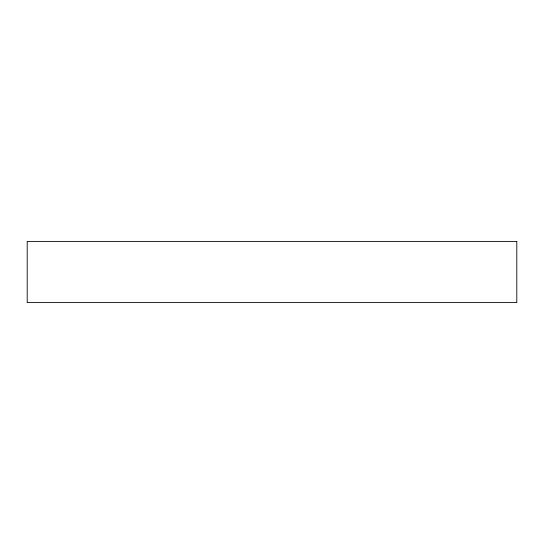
<?xml version="1.0" encoding="UTF-8"?>
<svg xmlns="http://www.w3.org/2000/svg" width="544" height="544" viewBox="0 0 544 544"><rect width="100%" height="100%" fill="white"/><g stroke="black" fill="none" stroke-linecap="round" stroke-linejoin="round"><path stroke-width="0.82" d="M516.8 241.4L27.2 241.4L27.2 302.6L516.8 302.6L516.8 241.4"/></g></svg>
